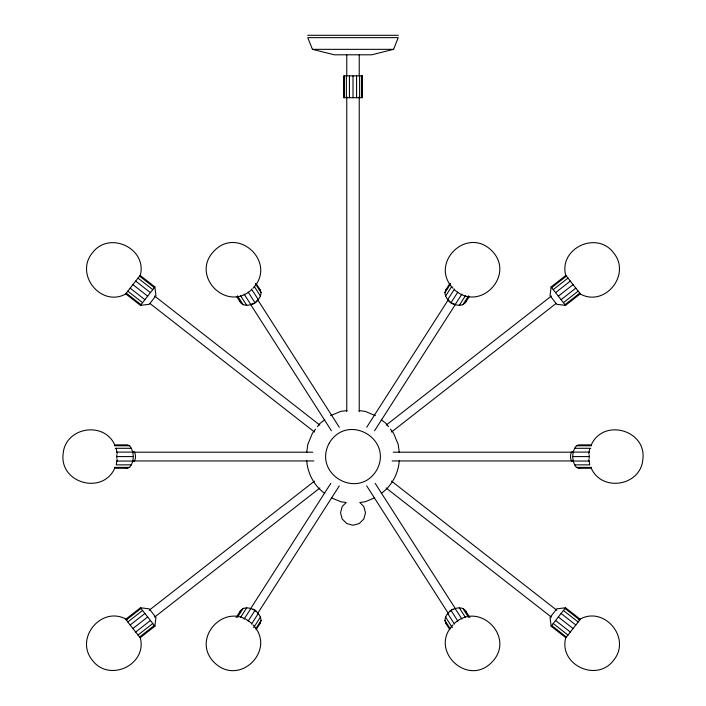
<?xml version="1.0" encoding="UTF-8"?>
<svg xmlns="http://www.w3.org/2000/svg" width="706" height="706" viewBox="0 0 706 706"><rect width="100%" height="100%" fill="white"/><g stroke="black" fill="none" stroke-linecap="round" stroke-linejoin="round"><path stroke-width="1.06" d="M116.799 458.362L116.799 454.788M114.372 468.281L127.345 468.281L129.586 467.39C134.458 461.486 134.458 451.663 129.586 445.76L127.345 444.868L114.372 444.868M591.628 468.281L578.655 468.281L576.414 467.39C571.542 461.486 571.542 451.663 576.414 445.76L578.655 444.868L591.628 444.868M589.201 458.362L589.201 454.788M154.879 626.213L155.955 617.459L149.231 608.846L140.468 607.778L125.712 619.303L140.123 637.747L154.879 626.213L140.468 607.778M551.121 286.936L550.045 295.69L556.769 304.304L565.532 305.371L580.288 293.846L565.877 275.402L551.121 286.936L565.532 305.371M306.722 452.537L307.79 444.462L312.467 433.166L315.564 429.133M399.278 460.612C398.449 473.408 391.759 485.975 381.249 493.388M236.651 296.467L240.622 302.671L243.129 304.674C250.965 307.172 260.602 300.933 261.079 292.628L260.046 289.636L256.075 283.424M449.925 629.726L445.954 623.513L444.921 620.521C445.398 612.217 455.035 605.977 462.871 608.475L465.378 610.478L469.914 617.565M116.261 464.601L117.214 459.359M588.786 453.79L589.739 448.548M140.132 275.931C147.951 248.538 109.183 230.182 92.345 252.924C74.351 274.766 101.54 307.94 126.224 293.731M565.868 637.218C558.049 664.611 596.817 682.967 613.655 660.225C631.994 637.862 603.524 604.565 578.805 619.877M239.934 612.473L240.622 610.478L243.129 608.475C250.965 605.977 260.602 612.217 261.079 620.521L260.046 623.513L256.075 629.726M469.349 296.467L465.378 302.671L462.871 304.674C455.035 307.172 445.398 300.933 444.921 292.628L445.954 289.636L449.925 283.424M465.378 302.671L466.066 300.677M393.569 49.341L398.246 37.639L307.754 37.639L312.431 49.341L334.273 54.803L371.727 54.803L393.569 49.341L312.431 49.341M236.086 617.565L240.622 610.478M444.921 292.628L450.596 283.759M237.454 617.344L243.129 608.475M445.53 296.158L451.769 286.398M240.49 617.529L246.729 607.778M447.683 299.679L454.487 289.045M250.586 608.713L330.814 483.354M366.696 427.28L448.107 300.068M244.073 619.118L250.886 608.475M451.046 302.671L457.859 292.037M248.141 621.112L254.954 610.478M455.114 304.674L461.927 294.031M257.293 614.008L339.304 485.869M374.595 430.731L455.414 304.436M251.512 624.104L258.317 613.47M459.271 305.371L465.51 295.62M253.657 627.634L260.47 616.991M462.871 304.674L468.546 295.805M255.969 628.508L261.079 620.521M114.469 468.872C101.788 495.188 59.313 482.754 63.152 453.79C65.076 427.633 103.111 420.635 114.469 444.277M591.531 444.277C604.212 417.961 646.687 430.395 642.848 459.359C640.924 485.516 602.889 492.514 591.531 468.872M317.418 426.706L319.897 423.476L324.751 419.761M140.468 305.371L154.879 286.936L140.123 275.402L125.712 293.846L140.468 305.371L149.231 304.304L155.955 295.69L154.879 286.936M551.121 626.213L565.532 607.778L580.288 619.303L565.877 637.747L551.121 626.213L550.045 617.459L556.769 608.846L565.532 607.778M252.924 288.322C277.582 262.782 238.116 225.417 213.936 251.151C190.02 275.79 226.608 312.873 251.698 289.663M453.075 624.828C428.418 650.367 467.884 687.732 492.064 661.999C515.98 637.359 479.392 600.277 454.302 623.486M346.002 502.698L342.189 506.502L340.521 512.741L342.189 518.989L346.761 523.552L353 525.229L359.239 523.552L363.811 518.989L365.479 512.741L363.811 506.502L359.998 502.698M445.954 289.636L447.622 288.304M258.378 624.845L260.046 623.513M126.259 620L141.015 608.475M551.677 287.633L566.424 276.108M127.821 622.004L142.577 610.478M553.23 289.636L567.986 278.102M130.16 624.995L144.915 613.47M149.169 610.275L314.47 481.13M386.156 425.127L551.448 295.982M555.569 292.628L570.324 281.094M132.913 628.525L147.669 616.991M558.331 296.158L573.087 284.624M135.676 632.055L150.431 620.521M154.552 617.168L319.844 488.022M391.53 432.019L555.966 303.545M561.085 299.679L575.84 288.154M138.014 635.047L152.77 623.513M563.423 302.671L578.179 291.146M139.576 637.041L154.323 625.516M564.985 304.674L579.741 293.149M330.54 415.649L340.883 411.36L346.946 410.565M374.524 497.889L365.117 501.789L360.069 502.451M578.655 468.281L580.147 467.681M307.754 35.3L398.246 35.3M114.451 445.76L129.586 445.76M576.414 445.76L591.549 445.76M115.263 448.301L131.484 448.301M574.516 448.301L590.737 448.301M116.534 452.096L132.746 452.096M573.254 452.096L589.466 452.096M133.346 452.202L312.767 452.202M393.233 452.202L572.654 452.202M116.975 456.579L133.196 456.579M572.804 456.579L589.025 456.579M133.346 460.947L313.87 460.947M392.13 460.947L572.654 460.947M116.534 461.053L132.746 461.053M573.254 461.053L589.466 461.053M116.349 464.848L131.484 464.848M574.516 464.848L589.651 464.848M114.451 467.39L129.586 467.39M576.414 467.39L591.549 467.39M359.054 410.565L365.117 411.36L375.46 415.649M345.931 502.451L340.883 501.789L331.476 497.889M125.853 467.681L127.345 468.281M579.776 293.731C604.46 307.94 631.649 274.766 613.655 252.924C596.817 230.182 558.049 248.538 565.868 275.931M127.195 619.877C102.476 604.565 74.006 637.862 92.345 660.225C109.183 682.967 147.951 664.611 140.132 637.218M454.302 289.663C480.389 313.499 516.924 273.884 490.838 249.818C465.748 226.6 429.16 263.691 453.075 288.322M251.698 623.486C225.611 599.65 189.076 639.265 215.162 663.331C240.252 686.55 276.84 649.458 252.924 624.828M381.249 419.761L386.103 423.476L388.582 426.706M324.751 493.388C314.241 485.975 307.551 473.408 306.722 460.612M139.576 276.108L154.323 287.633M564.985 608.475L579.741 620M138.014 278.102L152.77 289.636M563.423 610.478L578.179 622.004M135.676 281.094L150.431 292.628M154.552 295.982L319.844 425.127M391.53 481.13L556.831 610.275M561.085 613.47L575.84 624.995M132.913 284.624L147.669 296.158M558.331 616.991L573.087 628.525M130.16 288.154L144.915 299.679M150.034 303.545L314.47 432.019M386.156 488.022L551.448 617.168M555.569 620.521L570.324 632.055M127.821 291.146L142.577 302.671M553.23 623.513L567.986 635.047M126.259 293.149L141.015 304.674M551.677 625.516L566.424 637.041M258.378 288.304L260.046 289.636M445.954 623.513L447.622 624.845M390.436 429.133L393.533 433.166L398.21 444.462L399.278 452.537M255.404 283.759L261.079 292.628M462.871 608.475L468.546 617.344M254.231 286.398L260.47 296.158M459.271 607.778L465.51 617.529M251.512 289.045L258.317 299.679M257.893 300.068L339.304 427.28M375.186 483.354L455.414 608.713M455.114 608.475L461.927 619.118M248.141 292.037L254.954 302.671M451.046 610.478L457.859 621.112M244.073 294.031L250.886 304.674M250.586 304.436L331.405 430.731M366.696 485.869L448.707 614.008M447.683 613.47L454.487 624.104M240.49 295.62L246.729 305.371M445.53 616.991L452.343 627.634M237.454 295.805L243.129 304.674M444.921 620.521L450.031 628.508M465.378 610.478L466.066 612.473M239.934 300.677L240.622 302.671M588.786 459.359L589.739 464.601M116.261 448.548L117.214 453.79M361.649 75.869L361.649 97.71M359.619 75.869L359.619 97.71M359.239 54.803L359.239 75.727M359.239 96.651L359.239 411.607M356.583 75.869L356.583 97.71M353 75.869L353 97.71M349.417 75.869L349.417 97.71M346.761 54.803L346.761 75.727M346.761 96.651L346.761 411.607M346.381 75.869L346.381 97.71M344.351 75.869L344.351 97.71M449.484 611.502A5.463 3.724 -32.6 0 1 452.952 609.181M253.048 609.181A5.463 3.724 32.6 0 1 256.516 611.502M572.204 461.618A5.463 2.727 -90 0 1 570.519 456.579A5.463 2.727 -90 0 1 572.204 451.531M133.796 451.531A5.463 2.727 -90 0 1 135.481 456.579A5.463 2.727 -90 0 1 133.796 461.618M454.885 304.304A5.463 3.724 32.6 0 1 448.478 299.997M257.522 299.997A5.463 3.724 -32.6 0 1 251.115 304.304M329.349 442.918C312.228 474.088 358.224 500.642 376.651 470.231C393.771 439.061 347.776 412.507 329.349 442.918M362.363 75.869L343.637 75.869L343.637 97.71L362.363 97.71L362.363 75.869"/></g></svg>
